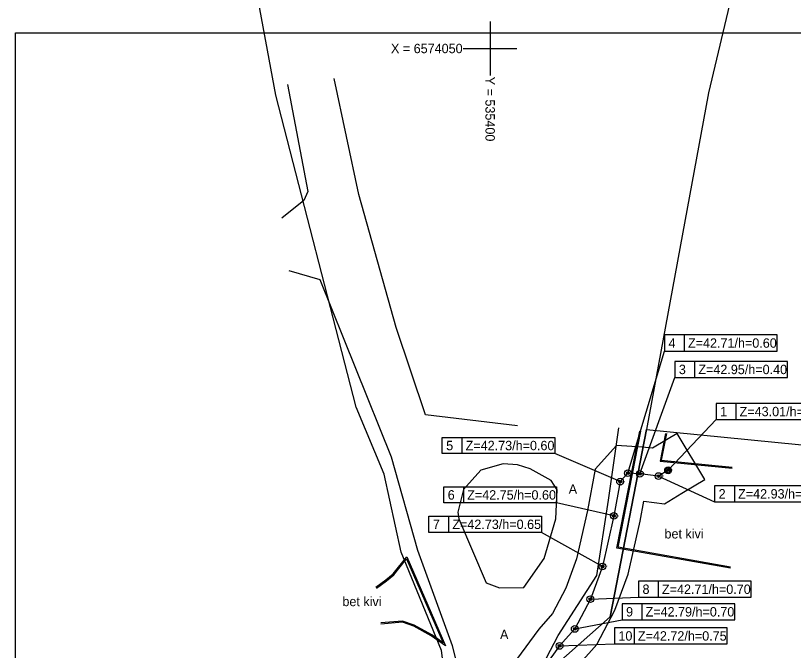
# Model space of a CAD drawing. Extents: x 534666 to 538990, y 6573734 to 6575249.
# Drawn here: x 535364.7 to 535422.6, y 6574005.2 to 6574052.5 of the extents above; entities that cross this region are included whole.
import ezdxf

# ---------------------------------------------------------------- set-up
doc = ezdxf.new("R2010")
doc.units = 0
for name, color, linetype in [('KOORDPUNKT', 7, 'Continuous'), ('MOOTKORG-EH2000', 7, 'Continuous'), ('MOOTMPUNKT', 7, 'Continuous'), ('MOOTPIIR', 7, 'Continuous'), ('PIIR', 7, 'Continuous'), ('POST', 7, 'Continuous'), ('SITRASS', 7, 'Continuous'), ('TEE', 7, 'Continuous'), ('VORK', 7, 'Continuous'), ('VORMISTUS', 7, 'Continuous')]:
    doc.layers.add(name, color=color, linetype=linetype)

msp = doc.modelspace()

# ---------------------------------------------------------------- linework, layer by layer
at = {"layer": 'KOORDPUNKT'}
for p, q in [((535414.486, 6574027.477), (535414.486, 6574028.677)), ((535415.255, 6574025.511), (535415.255, 6574026.711)), ((535418.331, 6574022.377), (535418.331, 6574023.577)), ((535397.928, 6574019.848), (535397.928, 6574021.048)), ((535398.042, 6574016.173), (535398.042, 6574017.373)), ((535418.217, 6574016.251), (535418.217, 6574017.451)), ((535396.935, 6574013.985), (535396.935, 6574015.185)), ((535412.548, 6574009.153), (535412.548, 6574010.353)), ((535411.324, 6574007.472), (535411.324, 6574008.672)), ((535410.754, 6574005.677), (535410.754, 6574006.877))]:
    msp.add_line(p, q, dxfattribs=at)
for points in [[(535410.251, 6574018.392), (535412.986, 6574027.477), (535421.386, 6574027.477), (535421.386, 6574028.677), (535412.986, 6574028.677), (535412.986, 6574027.477)], [(535411.157, 6574018.343), (535413.755, 6574025.511), (535422.155, 6574025.511), (535422.155, 6574026.711), (535413.755, 6574026.711), (535413.755, 6574025.511)], [(535413.25, 6574018.603), (535416.831, 6574022.377), (535425.231, 6574022.377), (535425.231, 6574023.577), (535416.831, 6574023.577), (535416.831, 6574022.377)], [(535409.678, 6574017.762), (535404.828, 6574019.848), (535396.428, 6574019.848), (535396.428, 6574021.048), (535404.828, 6574021.048), (535404.828, 6574019.848)], [(535412.547, 6574018.177), (535416.717, 6574016.251), (535425.117, 6574016.251), (535425.117, 6574017.451), (535416.717, 6574017.451), (535416.717, 6574016.251)], [(535409.207, 6574015.212), (535404.942, 6574016.173), (535396.542, 6574016.173), (535396.542, 6574017.373), (535404.942, 6574017.373), (535404.942, 6574016.173)], [(535408.358, 6574011.446), (535403.835, 6574013.985), (535395.435, 6574013.985), (535395.435, 6574015.185), (535403.835, 6574015.185), (535403.835, 6574013.985)], [(535407.462, 6574009.017), (535411.048, 6574009.153), (535419.448, 6574009.153), (535419.448, 6574010.353), (535411.048, 6574010.353), (535411.048, 6574009.153)], [(535406.301, 6574006.796), (535409.824, 6574007.472), (535418.224, 6574007.472), (535418.224, 6574008.672), (535409.824, 6574008.672), (535409.824, 6574007.472)], [(535405.174, 6574005.533), (535409.254, 6574005.677), (535417.654, 6574005.677), (535417.654, 6574006.877), (535409.254, 6574006.877), (535409.254, 6574005.677)]]:
    msp.add_lwpolyline(points, dxfattribs=at)
for centre, radius in [((535413.25, 6574018.603), 0.188), ((535410.251, 6574018.392), 0.25), ((535410.251, 6574018.392), 0.025), ((535410.251, 6574018.392), 0.0221), ((535410.251, 6574018.392), 0.0191), ((535410.251, 6574018.392), 0.0161), ((535410.251, 6574018.392), 0.0132), ((535410.251, 6574018.392), 0.0102), ((535410.251, 6574018.392), 0.00726), ((535410.251, 6574018.392), 0.0043), ((535411.157, 6574018.343), 0.25), ((535411.157, 6574018.343), 0.025), ((535411.157, 6574018.343), 0.0221), ((535411.157, 6574018.343), 0.0191), ((535411.157, 6574018.343), 0.0161), ((535411.157, 6574018.343), 0.0132), ((535411.157, 6574018.343), 0.0102), ((535411.157, 6574018.343), 0.00726), ((535411.157, 6574018.343), 0.0043), ((535412.547, 6574018.177), 0.25), ((535412.547, 6574018.177), 0.025), ((535412.547, 6574018.177), 0.0221), ((535412.547, 6574018.177), 0.0191), ((535412.547, 6574018.177), 0.0161), ((535412.547, 6574018.177), 0.0132), ((535412.547, 6574018.177), 0.0102), ((535412.547, 6574018.177), 0.00726), ((535412.547, 6574018.177), 0.0043), ((535413.25, 6574018.603), 0.0188), ((535413.25, 6574018.603), 0.0165), ((535413.25, 6574018.603), 0.0143), ((535413.25, 6574018.603), 0.0121), ((535413.25, 6574018.603), 0.00988), ((535413.25, 6574018.603), 0.00766), ((535413.25, 6574018.603), 0.00545), ((535413.25, 6574018.603), 0.00323), ((535409.678, 6574017.762), 0.25), ((535409.678, 6574017.762), 0.025), ((535409.678, 6574017.762), 0.0221), ((535409.678, 6574017.762), 0.0191), ((535409.678, 6574017.762), 0.0161), ((535409.678, 6574017.762), 0.0132), ((535409.678, 6574017.762), 0.0102), ((535409.678, 6574017.762), 0.00726), ((535409.678, 6574017.762), 0.0043), ((535409.207, 6574015.212), 0.25), ((535409.207, 6574015.212), 0.025), ((535409.207, 6574015.212), 0.0221), ((535409.207, 6574015.212), 0.0191), ((535409.207, 6574015.212), 0.0161), ((535409.207, 6574015.212), 0.0132), ((535409.207, 6574015.212), 0.0102), ((535409.207, 6574015.212), 0.00726), ((535409.207, 6574015.212), 0.0043), ((535408.358, 6574011.446), 0.25), ((535408.358, 6574011.446), 0.025), ((535408.358, 6574011.446), 0.0221), ((535408.358, 6574011.446), 0.0191), ((535408.358, 6574011.446), 0.0161), ((535408.358, 6574011.446), 0.0132), ((535408.358, 6574011.446), 0.0102), ((535408.358, 6574011.446), 0.00726), ((535408.358, 6574011.446), 0.0043), ((535407.462, 6574009.017), 0.25), ((535407.462, 6574009.017), 0.025), ((535407.462, 6574009.017), 0.0221), ((535407.462, 6574009.017), 0.0191), ((535407.462, 6574009.017), 0.0161), ((535407.462, 6574009.017), 0.0132), ((535407.462, 6574009.017), 0.0102), ((535407.462, 6574009.017), 0.00726), ((535407.462, 6574009.017), 0.0043), ((535406.301, 6574006.796), 0.25), ((535406.301, 6574006.796), 0.025), ((535406.301, 6574006.796), 0.0221), ((535406.301, 6574006.796), 0.0191), ((535406.301, 6574006.796), 0.0161), ((535406.301, 6574006.796), 0.0132), ((535406.301, 6574006.796), 0.0102), ((535406.301, 6574006.796), 0.00726), ((535406.301, 6574006.796), 0.0043), ((535405.174, 6574005.533), 0.25), ((535405.174, 6574005.533), 0.025), ((535405.174, 6574005.533), 0.0221), ((535405.174, 6574005.533), 0.0191), ((535405.174, 6574005.533), 0.0161), ((535405.174, 6574005.533), 0.0132), ((535405.174, 6574005.533), 0.0102), ((535405.174, 6574005.533), 0.00726), ((535405.174, 6574005.533), 0.0043)]:
    msp.add_circle(centre, radius, dxfattribs=at)
at = {"layer": 'MOOTMPUNKT'}
for centre in [(535410.251, 6574018.392), (535411.157, 6574018.343), (535412.547, 6574018.177), (535413.25, 6574018.603), (535409.678, 6574017.762), (535409.207, 6574015.212), (535408.358, 6574011.446), (535407.462, 6574009.017), (535406.301, 6574006.796), (535405.174, 6574005.533)]:
    msp.add_circle(centre, 0.1, dxfattribs=at)
at = {"layer": 'MOOTPIIR'}
msp.add_lwpolyline([(535406.731, 6574004.275), (535407.958, 6574005.649), (535409.294, 6574008.205), (535410.28, 6574010.878), (535411.166, 6574014.81), (535411.441, 6574016.295), (535412.994, 6574016.11), (535414.286, 6574016.892), (535415.997, 6574017.928), (535413.925, 6574021.35), (535412.214, 6574020.314), (535412.1, 6574020.245), (535411.329, 6574020.337), (535409.41, 6574020.44), (535407.815, 6574018.686), (535407.247, 6574015.614), (535406.436, 6574012.015), (535405.63, 6574009.83), (535404.644, 6574007.942), (535403.616, 6574006.792), (535401.958, 6574004.518)], dxfattribs=at)
at = {"layer": 'PIIR'}
msp.add_lwpolyline([(535418.04, 6574054.25), (535416.25, 6574046.71), (535411.64, 6574021.65), (535408.93, 6574007.69), (535404.17, 6574003.47), (535403, 6573997.76), (535407.66, 6573968.69), (535405.82, 6573968.86), (535401.93, 6573969.2), (535396.81, 6574001.86), (535396.37, 6574005.18), (535393.37, 6574012.51), (535392.12, 6574018.32), (535390.03, 6574023.31), (535384.03, 6574046.53), (535379.98, 6574068.5)], dxfattribs=at)
msp.add_lwpolyline([(535404.17, 6574003.47), (535408.93, 6574007.69), (535411.64, 6574021.65), (535448.12, 6574018.04), (535442.24, 6573992.34), (535403, 6573997.76)], close=True, dxfattribs=at)
at = {"layer": 'POST'}
for radius in [0.25, 0.0234]:
    msp.add_circle((535413.25, 6574018.603), radius, dxfattribs=at)
at = {"layer": 'SITRASS'}
msp.add_lwpolyline([(535413.25, 6574018.603), (535412.547, 6574018.177), (535411.157, 6574018.343), (535410.251, 6574018.392), (535409.678, 6574017.762), (535409.207, 6574015.212), (535408.358, 6574011.446), (535407.462, 6574009.017), (535406.301, 6574006.796), (535405.174, 6574005.533), (535403.752, 6574003.584), (535402.549, 6574000.073), (535402.467, 6573997.691), (535403.408, 6573993.397), (535403.835, 6573990.947), (535404.618, 6573986.579), (535405.418, 6573979.642), (535405.522, 6573977.796), (535406.182, 6573972.018), (535406.327, 6573970.899), (535405.83, 6573970.094), (535404.94, 6573969.811), (535403.094, 6573969.855), (535402.041, 6573970.001)], dxfattribs=at)
at = {"layer": 'TEE'}
for points in [[(535402.041, 6574021.92), (535395.189, 6574022.721), (535393.014, 6574029.241), (535390.21, 6574039.13), (535388.375, 6574047.765)], [(535384.915, 6574047.33), (535386.43, 6574039.36), (535386.13, 6574038.69), (535384.48, 6574037.36)], [(535385, 6574033.48), (535387.321, 6574032.817), (535392.642, 6574019.606), (535392.642, 6574019.606)], [(535392.642, 6574019.606), (535394.596, 6574012.668), (535397.175, 6574005.563), (535398.622, 6573999.695), (535399.947, 6573992.429), (535401.802, 6573979.12), (535402.968, 6573970.653), (535402.677, 6573967.132), (535406.091, 6573966.781), (535405.092, 6573981.272), (535403.576, 6573993.98), (535402.594, 6573998.277), (535403.039, 6574002.411), (535405.062, 6574006.308), (535407.957, 6574010.784), (535408.827, 6574016.375), (535409.578, 6574021.761)], [(535417.9, 6574011.32), (535409.443, 6574012.811), (535411.141, 6574021.513)], [(535417.91, 6574011.399), (535409.538, 6574012.875), (535411.221, 6574021.506)], [(535413.057, 6574021.341), (535412.654, 6574019.294), (535418.022, 6574018.754)], [(535413.137, 6574021.334), (535412.749, 6574019.365), (535418.03, 6574018.834)], [(535391.489, 6574009.904), (535392.242, 6574010.444), (535392.775, 6574010.89), (535393.788, 6574012.16), (535396.68, 6574005.533), (535395.612, 6574006.282), (535394.318, 6574007.009), (535393.473, 6574007.303), (535391.863, 6574007.163)], [(535391.536, 6574009.839), (535392.291, 6574010.38), (535392.833, 6574010.834), (535393.768, 6574012.006), (535396.493, 6574005.762), (535395.654, 6574006.349), (535394.351, 6574007.082), (535393.483, 6574007.384), (535391.856, 6574007.243)]]:
    msp.add_lwpolyline(points, dxfattribs=at)
msp.add_lwpolyline([(535397.669, 6574015.002), (535399.705, 6574010.224), (535400.695, 6574009.857), (535402.505, 6574009.89), (535404.032, 6574012.028), (535404.882, 6574014.993), (535404.983, 6574017.156), (535404.536, 6574017.834), (535402.99, 6574018.702), (535402.033, 6574019.02), (535400.962, 6574019.082), (535399.309, 6574018.607), (535398.004, 6574017.165), (535397.601, 6574015.5)], close=True, dxfattribs=at)
at = {"layer": 'VORK'}
for p, q in [((535400, 6574052), (535400, 6574048)), ((535398, 6574050), (535402, 6574050))]:
    msp.add_line(p, q, dxfattribs=at)
at = {"layer": 'VORMISTUS'}
msp.add_lwpolyline([(535364.657, 6573908.162), (535364.657, 6574051.162), (535457.157, 6574051.162), (535457.157, 6573908.162)], close=True, dxfattribs=at)

# ---------------------------------------------------------------- texts
at = {"layer": 'KOORDPUNKT'}
for s, p in [('4', (535413.286, 6574027.727)), ('Z=42.71/h=0.60', (535414.736, 6574027.727)), ('3', (535414.055, 6574025.761)), ('Z=42.95/h=0.40', (535415.505, 6574025.761)), ('Z=43.01/h=0.40', (535418.581, 6574022.627)), ('1', (535417.131, 6574022.627)), ('5', (535396.728, 6574020.098)), ('Z=42.73/h=0.60', (535398.178, 6574020.098)), ('6', (535396.842, 6574016.423)), ('Z=42.75/h=0.60', (535398.292, 6574016.423)), ('2', (535417.017, 6574016.501)), ('Z=42.93/h=0.40', (535418.467, 6574016.501)), ('7', (535395.735, 6574014.235)), ('Z=42.73/h=0.65', (535397.185, 6574014.235)), ('8', (535411.348, 6574009.403)), ('Z=42.71/h=0.70', (535412.798, 6574009.403)), ('9', (535410.124, 6574007.722)), ('Z=42.79/h=0.70', (535411.574, 6574007.722)), ('10', (535409.554, 6574005.927)), ('Z=42.72/h=0.75', (535411.004, 6574005.927))]:
    msp.add_text(s, height=0.7, dxfattribs=at).set_placement(p)
at = {"layer": 'MOOTKORG-EH2000'}
for s, p in [(' 43.31', (535410.251, 6574018.342)), (' 43.35', (535411.157, 6574018.293)), (' 43.33', (535412.547, 6574018.127)), (' 43.41', (535413.25, 6574018.553)), (' 43.33', (535409.678, 6574017.712)), (' 43.35', (535409.207, 6574015.162)), (' 43.38', (535408.358, 6574011.396)), (' 43.41', (535407.462, 6574008.967)), (' 43.49', (535406.301, 6574006.745)), (' 43.47', (535405.174, 6574005.483))]:
    msp.add_text(s, height=0.1, dxfattribs=at).set_placement(p)
at = {"layer": 'TEE'}
for s, p in [('A', (535405.852, 6574016.861)), ('bet kivi', (535412.984, 6574013.531)), ('bet kivi', (535389, 6574008.492)), ('A', (535400.737, 6574006.037))]:
    msp.add_text(s, height=0.7, dxfattribs=at).set_placement(p)
at = {"layer": 'VORK'}
msp.add_text('X = 6574050', height=0.7, dxfattribs=at).set_placement((535392.615, 6574049.65))
msp.add_text('Y = 535400 ', height=0.7, rotation=270, dxfattribs=at).set_placement((535399.65, 6574047.9))

doc.saveas('drawing.dxf')
